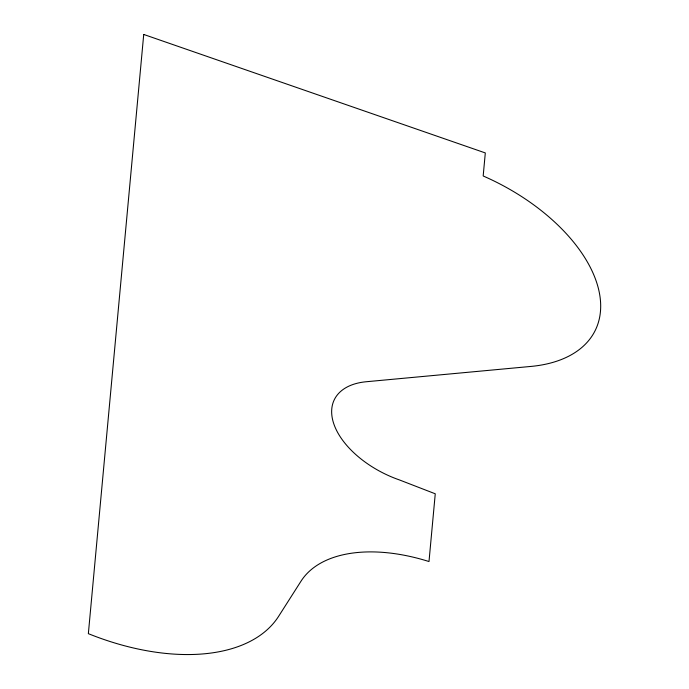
<?xml version="1.0" encoding="UTF-8"?>
<svg xmlns="http://www.w3.org/2000/svg" width="689" height="689" viewBox="0 0 689 689"><rect width="100%" height="100%" fill="white"/><g stroke="black" fill="none" stroke-linecap="round" stroke-linejoin="round"><path stroke-width="1.03" d="M143.725 34.45L88.356 633.665A187.908 107.51 26.3 0 0 278.64 616.285L301.015 581.18A143.794 82.275 26.3 0 1 428.997 561.544L435.259 493.798L399.431 479.932A77.323 44.242 26.3 0 1 333.777 423.769A77.323 44.242 26.3 0 1 366.264 381.74L530.926 366.427A155.86 89.174 26.3 0 0 598.414 288.545A155.86 89.174 26.3 0 0 483.178 175.979L485.306 152.932L143.725 34.45"/></g></svg>
